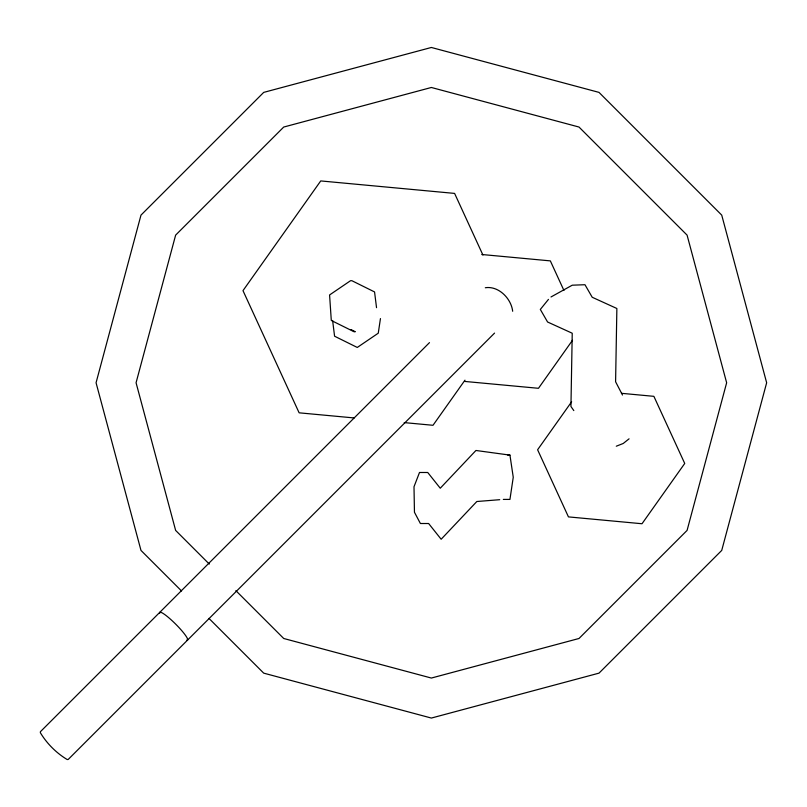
<?xml version="1.0" encoding="UTF-8"?>
<svg xmlns="http://www.w3.org/2000/svg" width="807" height="807" viewBox="0 0 807 807"><rect width="100%" height="100%" fill="white"/><g stroke="black" fill="none" stroke-linecap="round" stroke-linejoin="round"><path stroke-width="1.21" d="M380.45 318.583L378.261 333.19L357.279 347.454L334.582 336.206L332.605 320.47M464.973 380.178L433.006 425.289L404.226 422.606M572.496 340.282L538.471 388.298L464.913 381.449M571.638 401.745L537.603 449.761L568.451 516.894L642.009 523.743L684.729 463.46L653.882 396.338L621.461 393.312M548.457 299.387L540.327 309.444L547.58 322.003L572.234 333.23L570.942 406.486L573.807 410.592M429.485 342.622L40.411 731.697L40.35 732.695C46.836 743.519 56.349 753.042 67.183 759.528L68.181 759.468L494.55 333.099M629.067 438.826L623.226 443.477L616.286 446.21M550.999 296.966L572.254 285.194L584.974 284.72L592.217 297.269L616.871 308.496L615.59 381.751L622.49 395.037M485.3 287.746C498.595 285.648 511.255 298.58 512.667 311.26M499.715 499.694L476.836 501.51L441.157 539.247L428.628 523.511L420.397 523.511L414.455 512.263L414.001 486.752L419.499 472.488L427.73 472.488L440.259 488.225L475.938 450.477L509.943 455.118L513.252 477.26L509.943 499.412L503.326 499.412M507.734 455.118L509.943 455.118M481.769 254.498L550.344 260.883L563.932 290.47M354.182 417.945L299.125 412.821L242.988 290.641L320.732 180.929L454.603 193.408L482.939 255.062M350.974 329.579L355.292 331.717L353.991 331.717L331.294 320.47L329.579 294.959L350.551 280.695L351.862 280.695L374.559 291.942L376.536 307.679M209.295 564.073L175.633 530.411L136.07 382.77L175.633 235.119L283.721 127.042L431.362 87.479L579.002 127.042L687.08 235.119L726.643 382.77L687.08 530.411L579.002 638.488L431.362 678.051L283.721 638.488L235.876 590.653M181.535 590.956L140.983 550.414L96.063 382.77L140.983 215.116L263.707 92.391L431.362 47.472L599.006 92.391L721.73 215.116L766.65 382.77L721.73 550.414L599.006 673.139L431.362 718.059L263.707 673.139L208.993 618.424M159.715 613.33A19.64 2.905 45 0 1 175.714 624.164A19.64 2.905 45 0 1 186.548 640.163"/></g></svg>
